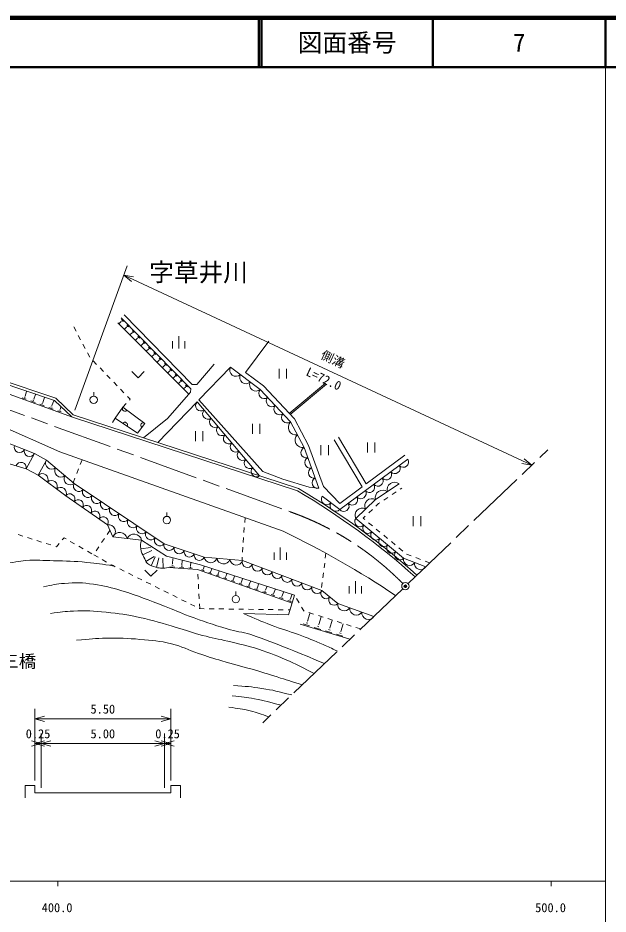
# Model space of a CAD drawing. Units: millimetres, scale not verified, with parts at other scales. Extents: x 40000 to 680000, y 20000 to 380000.
# Drawn here: x 459905 to 579500, y 198357 to 380000 of the extents above; entities that cross this region are included whole.
import ezdxf
from ezdxf.enums import TextEntityAlignment as Align

# ---------------------------------------------------------------- set-up
doc = ezdxf.new("R2010")
doc.units = ezdxf.units.MM
doc.header["$LTSCALE"] = 1000
doc.header["$PDMODE"] = 32
doc.header["$PDSIZE"] = 500
doc.linetypes.add('CHAIN', pattern=[18.5, 12, -1.5, 3.5, -1.5])
for name, color, linetype, lineweight in [('M-BGD', 7, 'Continuous', 13), ('M-BMK', 2, 'CHAIN', 13), ('M-BMK-SRVR', 3, 'Continuous', 13), ('M-STR-HTXT', 7, 'Continuous', 13), ('M-TTL', 2, 'Continuous', 140), ('M-TTL-BAND', 7, 'Continuous', 13), ('M-TTL-LINE', 7, 'Continuous', 50)]:
    doc.layers.add(name, color=color, linetype=linetype, lineweight=lineweight)
doc.layers.add('M-OTRS', color=6, linetype='Continuous')
doc.layers.add('M-TTL-TXT', color=7, linetype='Continuous')
doc.styles.add('@ＭＳ ゴシック', font='')
doc.styles.add('ＭＳ ゴシック', font='')
doc.styles.get('@ＭＳ ゴシック').set_extended_font_data('@MS Gothic')
doc.styles.get('ＭＳ ゴシック').set_extended_font_data('MS Gothic')

msp = doc.modelspace()

# ---------------------------------------------------------------- linework, layer by layer
at = {"layer": 'M-BGD'}
for p, q in [((481419, 319789), (495199, 305679)), ((494545, 303763), (480180, 318219)), ((480825, 318460), (480448, 318091)), ((480838, 318447), (480812, 318473)), ((480847, 319230), (494926, 304814)), ((481284, 318496), (480872, 318918)), ((481003, 318531), (480900, 318636)), ((471679, 316527), (471213, 317411)), ((481937, 317327), (481566, 316966)), ((481950, 317314), (481924, 317341)), ((482390, 317363), (481984, 317780)), ((482113, 317397), (482011, 317502)), ((483044, 316200), (482680, 315845)), ((483057, 316187), (483031, 316213)), ((483492, 316235), (483090, 316647)), ((483218, 316269), (483117, 316372)), ((472611, 314757), (472145, 315642)), ((484146, 315077), (483789, 314729)), ((484159, 315064), (484134, 315090)), ((484589, 315112), (484192, 315519)), ((484318, 315145), (484219, 315247)), ((485681, 313994), (485288, 314396)), ((491252, 312996), (491252, 314496)), ((492502, 312996), (492502, 315496)), ((493752, 312996), (493752, 314496)), ((506040, 308132), (510768, 314456)), ((473544, 312988), (473078, 313873)), ((485244, 313959), (484894, 313617)), ((485256, 313947), (485231, 313972)), ((485413, 314027), (485315, 314127)), ((486336, 312846), (485993, 312511)), ((486348, 312834), (486324, 312859)), ((486768, 312880), (486381, 313277)), ((486504, 312913), (486407, 313012)), ((474477, 311219), (474010, 312104)), ((487424, 311738), (487088, 311410)), ((487436, 311726), (487412, 311750)), ((487851, 311772), (487468, 312164)), ((487590, 311804), (487494, 311902)), ((488507, 310635), (488178, 310313)), ((488519, 310622), (488496, 310647)), ((488929, 310668), (488551, 311055)), ((488671, 310700), (488576, 310797)), ((475856, 309772), (475164, 310494)), ((477241, 308329), (476549, 309051)), ((489586, 309536), (489263, 309221)), ((489598, 309524), (489574, 309548)), ((490002, 309569), (489629, 309952)), ((489747, 309600), (489654, 309696)), ((491071, 308475), (490702, 308853)), ((499691, 309822), (496129, 305694)), ((502968, 309181), (496586, 302561)), ((502968, 309181), (508970, 304693)), ((512813, 308896), (512813, 306896)), ((514313, 308896), (514313, 306896)), ((453477, 307090), (467307, 302477)), ((453635, 307564), (467570, 302916)), ((478626, 306886), (477933, 307607)), ((483003, 308304), (484253, 307054)), ((485503, 308304), (484253, 307054)), ((490660, 308442), (490343, 308133)), ((490671, 308430), (490648, 308454)), ((490819, 308506), (490727, 308600)), ((491729, 307353), (491419, 307051)), ((491740, 307341), (491717, 307365)), ((492135, 307385), (491771, 307758)), ((491886, 307416), (491795, 307509)), ((506040, 308132), (509639, 305442)), ((450484, 306511), (470945, 299097)), ((480010, 305443), (479318, 306164)), ((492793, 306269), (492490, 305973)), ((492805, 306257), (492782, 306280)), ((493194, 306300), (492835, 306669)), ((492949, 306331), (492859, 306423)), ((493853, 305189), (493557, 304900)), ((493864, 305178), (493842, 305200)), ((494249, 305220), (493894, 305584)), ((494007, 305250), (493918, 305341)), ((496129, 305694), (495199, 305679)), ((509639, 305442), (515962, 298716)), ((514895, 299851), (522232, 305973)), ((515101, 299632), (522424, 305742)), ((461321, 303363), (461374, 303345)), ((461347, 303354), (461672, 304251)), ((463144, 302719), (463480, 303648)), ((475258, 303354), (475258, 304154)), ((481395, 303999), (480703, 304721)), ((494545, 303763), (490242, 298796)), ((494890, 304125), (494545, 303763)), ((494926, 304814), (494890, 304125)), ((508970, 304693), (515140, 298130)), ((460749, 303005), (461583, 302702)), ((461152, 303142), (461361, 303066)), ((462529, 302360), (463386, 302049)), ((462943, 302500), (463158, 302423)), ((463117, 302728), (463171, 302709)), ((464332, 301706), (465212, 301387)), ((464758, 301851), (464978, 301771)), ((464936, 302085), (464991, 302065)), ((464963, 302075), (465312, 303037)), ((466806, 301423), (467167, 302418)), ((467307, 302477), (470832, 299138)), ((467570, 302916), (471100, 299572)), ((481171, 301075), (481845, 301814)), ((482647, 302694), (482087, 303278)), ((482519, 302553), (482647, 302694)), ((496237, 302199), (488276, 293941)), ((496237, 302199), (508893, 287182)), ((509547, 288071), (496586, 302561)), ((468387, 292047), (447998, 301051)), ((466158, 301045), (467062, 300717)), ((466595, 301193), (466821, 301111)), ((466778, 301433), (466835, 301413)), ((468008, 300374), (468637, 300146)), ((468312, 300478), (468470, 300421)), ((468440, 300645), (468479, 300631)), ((468459, 300638), (468627, 301100)), ((479608, 298847), (481171, 301075)), ((481171, 301075), (485594, 297816)), ((516540, 284149), (470945, 299097)), ((516748, 284607), (471100, 299572)), ((479608, 298847), (479049, 298018)), ((484164, 295854), (479608, 298847)), ((490242, 298796), (485376, 294892)), ((515140, 298130), (517889, 292913)), ((515962, 298716), (518805, 293321)), ((449074, 297347), (463246, 291688)), ((478490, 297189), (478468, 297157)), ((485594, 297816), (484164, 295854)), ((495904, 296238), (495904, 294238)), ((497404, 296238), (497404, 294238)), ((507454, 297716), (507454, 295716)), ((508954, 297716), (508954, 295716)), ((529697, 284982), (524004, 294496)), ((530504, 285580), (524862, 295010)), ((461594, 288603), (444934, 293576)), ((517889, 292913), (520918, 284668)), ((518805, 293321), (521857, 285012)), ((521313, 293374), (521313, 291374)), ((522813, 293374), (522813, 291374)), ((530738, 293928), (530738, 291928)), ((532238, 293928), (532238, 291928)), ((463246, 291688), (461594, 288603)), ((465671, 290390), (463246, 291688)), ((468387, 292047), (513646, 275945)), ((530504, 285580), (538317, 291373)), ((465671, 290390), (464019, 287305)), ((465671, 290390), (471285, 285634)), ((472900, 290441), (472539, 289509)), ((525122, 280345), (538912, 290570)), ((464019, 287305), (461594, 288603)), ((469581, 283112), (464019, 287305)), ((472179, 288576), (471819, 287643)), ((513560, 286510), (509547, 288071)), ((471458, 286710), (471102, 285789)), ((471285, 285634), (489530, 273408)), ((518943, 284917), (513560, 286510)), ((537173, 285539), (532376, 282356)), ((520918, 284668), (518943, 284917)), ((521857, 285012), (525127, 281594)), ((525127, 281594), (529697, 284982)), ((535721, 283375), (536554, 283928)), ((537388, 284481), (537726, 284705)), ((478054, 277284), (469581, 283112)), ((521556, 283036), (525122, 280345)), ((532376, 282356), (528374, 278536)), ((532469, 281062), (533002, 281571)), ((533002, 281571), (533221, 281717)), ((534054, 282269), (534888, 282822)), ((490098, 278970), (490098, 279770)), ((531022, 279681), (531746, 280372)), ((505928, 278690), (505857, 277693)), ((528374, 278536), (538071, 270484)), ((529877, 278588), (530299, 278991)), ((530198, 278322), (529877, 278588)), ((540023, 279006), (540023, 277006)), ((541523, 279006), (541523, 277006)), ((478542, 276128), (477983, 275299)), ((479107, 274790), (478054, 277284)), ((505787, 276695), (505716, 275698)), ((531736, 277044), (530967, 277683)), ((533275, 275766), (532506, 276405)), ((459923, 275270), (460876, 274970)), ((461830, 274670), (462784, 274370)), ((468900, 274217), (469244, 274622)), ((469244, 274622), (469651, 274388)), ((477423, 274470), (476864, 273641)), ((484957, 274145), (479107, 274790)), ((505646, 274700), (505576, 273703)), ((534814, 274489), (534044, 275127)), ((463738, 274070), (464692, 273770)), ((465646, 273470), (466600, 273170)), ((467554, 272870), (467713, 272820)), ((467713, 272820), (468253, 273455)), ((470519, 273891), (471386, 273394)), ((472254, 272897), (473122, 272399)), ((476305, 272812), (475746, 271983)), ((484785, 272392), (486767, 272666)), ((490008, 270871), (484957, 274145)), ((489530, 273408), (497671, 270726)), ((505505, 272705), (505435, 271708)), ((513077, 270177), (513077, 272677)), ((536352, 273211), (535583, 273850)), ((537891, 271933), (537121, 272572)), ((473989, 271902), (474857, 271405)), ((475262, 271173), (476136, 270686)), ((485219, 271190), (487009, 272084)), ((485845, 269809), (487543, 270866)), ((486920, 268938), (487705, 270778)), ((496883, 269179), (490008, 270871)), ((497671, 270726), (505406, 270008)), ((505364, 270710), (505315, 270017)), ((511827, 270177), (511827, 271677)), ((514327, 270177), (514327, 271677)), ((522335, 271495), (522201, 270504)), ((539609, 270961), (538676, 271322)), ((477010, 270200), (477884, 269714)), ((478758, 269227), (479195, 268984)), ((479195, 268984), (479642, 268762)), ((487982, 268615), (488452, 270559)), ((489359, 268477), (489264, 270475)), ((491075, 269051), (491340, 269034)), ((491195, 269363), (491262, 269358)), ((491228, 269360), (491300, 270452)), ((493016, 268870), (493236, 268856)), ((493116, 269129), (493171, 269126)), ((493144, 269128), (493199, 269984)), ((494873, 268916), (494918, 268913)), ((494896, 268915), (494938, 269557)), ((515973, 262992), (496883, 269179)), ((505406, 270008), (521499, 263958)), ((522068, 269513), (521934, 268522)), ((538071, 270484), (542542, 268755)), ((541474, 270240), (540542, 270601)), ((543340, 269519), (542407, 269879)), ((480538, 268317), (481433, 267871)), ((482329, 267426), (483224, 266981)), ((485615, 268072), (486865, 266822)), ((488115, 268072), (486865, 266822)), ((490421, 268573), (496316, 268189)), ((490656, 268759), (491717, 268689)), ((492668, 268627), (493550, 268570)), ((494509, 268507), (495227, 268460)), ((494792, 268705), (494971, 268693)), ((496316, 268189), (515457, 261399)), ((496419, 266256), (496366, 267255)), ((497114, 268118), (497651, 267928)), ((497373, 268207), (497507, 268160)), ((497480, 268351), (497514, 268339)), ((497497, 268345), (497666, 268820)), ((498597, 267592), (499154, 267394)), ((498865, 267685), (499004, 267635)), ((498977, 267833), (499011, 267821)), ((498994, 267827), (499173, 268332)), ((500100, 267059), (500678, 266854)), ((500378, 267155), (500523, 267104)), ((500494, 267309), (500530, 267296)), ((500512, 267303), (500701, 267836)), ((502051, 266771), (502251, 267334)), ((521801, 267531), (521668, 266539)), ((484120, 266536), (485015, 266091)), ((485911, 265646), (486806, 265201)), ((496525, 264259), (496472, 265258)), ((501624, 266518), (502223, 266306)), ((501912, 266618), (502062, 266565)), ((502032, 266778), (502069, 266764)), ((503169, 265970), (503789, 265750)), ((503467, 266074), (503622, 266019)), ((503592, 266239), (503630, 266225)), ((503611, 266232), (503821, 266825)), ((504736, 265414), (505377, 265187)), ((505044, 265521), (505205, 265465)), ((505173, 265693), (505213, 265678)), ((505193, 265685), (505414, 266309)), ((506796, 265131), (507028, 265786)), ((508422, 264570), (508665, 265255)), ((521534, 265548), (521401, 264557)), ((528307, 263332), (528307, 265832)), ((487701, 264756), (488597, 264311)), ((489492, 263866), (490388, 263421)), ((504059, 262945), (504059, 263745)), ((506324, 264851), (506987, 264616)), ((506643, 264962), (506808, 264903)), ((506775, 265139), (506817, 265124)), ((507934, 264280), (508619, 264037)), ((508263, 264394), (508435, 264334)), ((508401, 264577), (508443, 264562)), ((509566, 263701), (510273, 263450)), ((509906, 263819), (510083, 263756)), ((510048, 264008), (510092, 263992)), ((510070, 264000), (510325, 264718)), ((511718, 263431), (511764, 263415)), ((511741, 263423), (512007, 264172)), ((513435, 262837), (513713, 263619)), ((521499, 263958), (524712, 261306)), ((527057, 263332), (527057, 264832)), ((529557, 263332), (529557, 264832)), ((491283, 262975), (492179, 262530)), ((493074, 262085), (493970, 261640)), ((496631, 262262), (496578, 263261)), ((511221, 263114), (511951, 262855)), ((511572, 263236), (511755, 263171)), ((512898, 262519), (513652, 262252)), ((513261, 262645), (513449, 262578)), ((513412, 262846), (513459, 262829)), ((514599, 261916), (515376, 261640)), ((515973, 262992), (514729, 258985)), ((514973, 262045), (515167, 261976)), ((515129, 262252), (515177, 262235)), ((515153, 262244), (515442, 263059)), ((516873, 261441), (516371, 262306)), ((494865, 261195), (495761, 260750)), ((496656, 260305), (496737, 260265)), ((496737, 260265), (496684, 261263)), ((496737, 260265), (497647, 260253)), ((498647, 260240), (499647, 260226)), ((500647, 260213), (501646, 260200)), ((502646, 260186), (503646, 260173)), ((504646, 260160), (505646, 260147)), ((506646, 260133), (507646, 260120)), ((508646, 260107), (509646, 260094)), ((510646, 260080), (511646, 260067)), ((512646, 260054), (513645, 260041)), ((514645, 260027), (515051, 260022)), ((517818, 259812), (517374, 260576)), ((517929, 259777), (517818, 259812)), ((524712, 261306), (532033, 258695)), ((514729, 258985), (505585, 259255)), ((518598, 257749), (519072, 259308)), ((519835, 259171), (518882, 259474)), ((521741, 258565), (520788, 258868)), ((520866, 257050), (521334, 258590)), ((523647, 257959), (522694, 258262)), ((517093, 257129), (527191, 254061)), ((517694, 257155), (519019, 256753)), ((518312, 257402), (518643, 257301)), ((518557, 257762), (518640, 257736)), ((519972, 256463), (521282, 256065)), ((520583, 256707), (520910, 256608)), ((520825, 257063), (520907, 257038)), ((523079, 256369), (523160, 256344)), ((523119, 256356), (523581, 257875)), ((525553, 257353), (524600, 257656)), ((525358, 255667), (525813, 257166)), ((527459, 256748), (526506, 257050)), ((529365, 256142), (528412, 256445)), ((522235, 255776), (523531, 255382)), ((522839, 256017), (523163, 255918)), ((524484, 255092), (525765, 254703)), ((525081, 255331), (525401, 255233)), ((525318, 255679), (525398, 255654))]:
    msp.add_line(p, q, dxfattribs=at)
for centre in [(475258, 302604), (490098, 278220), (504059, 262195)]:
    msp.add_circle(centre, 750, dxfattribs=at)
for centre, radius, start, end in [((504117, 308632), 1274, 154.49143, 311.94032), ((506118, 307136), 1274, 154.49143, 311.94032), ((508119, 305641), 1274, 154.49143, 311.94032), ((509833, 303959), 1133, 139.61913, 306.84833), ((497010, 301423), 1095, 134.89142, 305.35394), ((511376, 302318), 1133, 139.61913, 306.84833), ((481574, 300779), 500, 143.61565, 323.61565), ((498416, 299755), 1095, 134.89142, 305.35394), ((512918, 300678), 1133, 139.61913, 306.84833), ((514461, 299037), 1133, 139.61913, 306.84833), ((481596, 297541), 500, 326.69772, 146.69772), ((485299, 297412), 500, 53.91493, 233.91493), ((499822, 298086), 1095, 134.89142, 305.35394), ((516247, 297047), 1548, 135.61356, 279.95429), ((501228, 296418), 1095, 134.89142, 305.35394), ((502635, 294749), 1095, 134.89142, 305.35394), ((517621, 294439), 1548, 135.61356, 279.95429), ((460243, 292985), 1094, 162.95638, 333.51424), ((462268, 292176), 1094, 162.95638, 333.51424), ((504041, 293081), 1095, 134.89142, 305.35394), ((518359, 291917), 1102, 115.2743, 285.06701), ((505447, 291412), 1095, 134.89142, 305.35394), ((519117, 289855), 1102, 115.2743, 285.06701), ((460528, 288831), 1090, 347.93821, 158.82007), ((466753, 289770), 1247, 150.18483, 309.27114), ((506853, 289744), 1095, 134.89142, 305.35394), ((508259, 288075), 1095, 134.89142, 305.35394), ((536283, 288711), 1076, 220.44639, 32.66478), ((538007, 289990), 1076, 220.44639, 32.66478), ((464849, 286477), 1172, 330.88438, 135.09793), ((468624, 288185), 1247, 150.18483, 309.27114), ((470495, 286599), 1247, 150.18483, 309.27114), ((519874, 287794), 1102, 115.2743, 285.06701), ((534559, 287433), 1076, 220.44639, 32.66478), ((466703, 285080), 1172, 330.88438, 135.09793), ((472252, 285104), 1102, 151.28227, 321.0668), ((520631, 285732), 1102, 115.2743, 285.06701), ((531112, 284877), 1076, 220.44639, 32.66478), ((532835, 286155), 1076, 220.44639, 32.66478), ((536216, 284377), 1505, 50.53599, 196.59312), ((468557, 283682), 1172, 330.88438, 135.09793), ((470412, 282506), 1029, 327.0576, 143.90067), ((474076, 283882), 1102, 151.28227, 321.0668), ((439759, 153972), 151134, 48.24319, 59.46707), ((439759, 153972), 151634, 48.22834, 59.48758), ((529388, 283599), 1076, 220.44639, 32.66478), ((533818, 282785), 1505, 50.53599, 196.59312), ((472107, 281340), 1029, 327.0576, 143.90067), ((475901, 282659), 1102, 151.28227, 321.0668), ((477725, 281436), 1102, 151.28227, 321.0668), ((522518, 282456), 1123, 148.92305, 316.992), ((524301, 281111), 1123, 148.92305, 316.992), ((525940, 281043), 1076, 220.44639, 32.66478), ((527664, 282321), 1076, 220.44639, 32.66478), ((531640, 281124), 1435, 59.14433, 208.19123), ((473801, 280175), 1029, 327.0576, 143.90067), ((475496, 279009), 1029, 327.0576, 143.90067), ((479550, 280214), 1102, 151.28227, 321.0668), ((529639, 279214), 1435, 59.14433, 208.19123), ((477190, 277844), 1029, 327.0576, 143.90067), ((481375, 278991), 1102, 151.28227, 321.0668), ((483199, 277769), 1102, 151.28227, 321.0668), ((529215, 277904), 1052, 143.03584, 317.54768), ((478255, 275899), 1400, 307.55048, 98.24925), ((485024, 276546), 1102, 151.28227, 321.0668), ((530831, 276562), 1052, 143.03584, 317.54768), ((480518, 274160), 1545, 11.46437, 155.94773), ((483443, 273838), 1545, 11.46437, 155.94773), ((486848, 275323), 1102, 151.28227, 321.0668), ((488673, 274101), 1102, 151.28227, 321.0668), ((436530, 114651), 178780, 56.02532, 64.44705), ((532447, 275220), 1052, 143.03584, 317.54768), ((534063, 273878), 1052, 143.03584, 317.54768), ((490570, 273140), 1074, 165.57342, 337.95227), ((492605, 272470), 1074, 165.57342, 337.95227), ((535679, 272536), 1052, 143.03584, 317.54768), ((494640, 271799), 1074, 165.57342, 337.95227), ((496676, 271129), 1074, 165.57342, 337.95227), ((498987, 270899), 1328, 187.52399, 341.87888), ((537295, 271193), 1052, 143.03584, 317.54768), ((501565, 270660), 1328, 187.52399, 341.87888), ((504144, 270421), 1328, 187.52399, 341.87888), ((506438, 269700), 1077, 163.36587, 335.42472), ((508449, 268944), 1077, 163.36587, 335.42472), ((539260, 270237), 1215, 168.2655, 329.4616), ((541496, 269372), 1215, 168.2655, 329.4616), ((510461, 268187), 1077, 163.36587, 335.42472), ((512473, 267431), 1077, 163.36587, 335.42472), ((514485, 266675), 1077, 163.36587, 335.42472), ((516496, 265918), 1077, 163.36587, 335.42472), ((518508, 265162), 1077, 163.36587, 335.42472), ((520520, 264406), 1077, 163.36587, 335.42472), ((522329, 263327), 1042, 142.73921, 318.19898), ((523935, 262001), 1042, 142.73921, 318.19898), ((526031, 261150), 1329, 173.21835, 327.52405), ((528471, 260279), 1329, 173.21835, 327.52405), ((530912, 259409), 1329, 173.21835, 327.52405)]:
    msp.add_arc(centre, radius, start, end, dxfattribs=at)
for points, knots in [([(490421, 268573), (489314, 268467), (488824, 268375), (487863, 268648), (487158, 268848), (486698, 268932), (486157, 269426), (485732, 269815), (485695, 270201), (485453, 270724), (485157, 271361), (484881, 271697), (484785, 272392), (484691, 273074), (484775, 273418), (484957, 274145)], [0, 0, 0, 0, 1, 1, 1, 2, 2, 2, 3, 3, 3, 4, 4, 4, 5, 5, 5, 5]), ([(454671, 269016), (457020, 269374), (457614, 269468), (459502, 269741), (460295, 269856), (460732, 269986), (461531, 270031), (463717, 270153), (464947, 270040), (467136, 269983), (469761, 269914), (471238, 269902), (473851, 269644), (476009, 269431), (476749, 269326), (479352, 268906)], [0, 0, 0, 0, 1, 1, 1, 2, 2, 2, 3, 3, 3, 4, 4, 4, 5, 5, 5, 5]), ([(465058, 264668), (466983, 265125), (467633, 265236), (469310, 265393), (471622, 265609), (472956, 265547), (475252, 265200), (477511, 264858), (478768, 264561), (480953, 263895), (484391, 262847), (486247, 262045), (489601, 260755), (491554, 260003), (492620, 259510), (494578, 258774), (497560, 257652), (499257, 257086), (502308, 256165), (504148, 255609), (505259, 255588), (507091, 255005), (510164, 254028), (511821, 253290), (514821, 252107), (517658, 250987), (518571, 250602), (522038, 249129)], [0, 0, 0, 0, 1, 1, 1, 2, 2, 2, 3, 3, 3, 4, 4, 4, 5, 5, 5, 6, 6, 6, 7, 7, 7, 8, 8, 8, 9, 9, 9, 9]), ([(466517, 259284), (468659, 259617), (469326, 259684), (471140, 259783), (473725, 259924), (475184, 259761), (477762, 259534), (480444, 259297), (481941, 259041), (484572, 258471), (487511, 257835), (489116, 257304), (492006, 256472), (494091, 255873), (495221, 255408), (497317, 254848), (499301, 254318), (500445, 254151), (502439, 253661), (504888, 253059), (506288, 252812), (508687, 252037), (511179, 251231), (512548, 250680), (514934, 249600), (516919, 248702), (517595, 248355), (519922, 247103)], [0, 0, 0, 0, 1, 1, 1, 2, 2, 2, 3, 3, 3, 4, 4, 4, 5, 5, 5, 6, 6, 6, 7, 7, 7, 8, 8, 8, 9, 9, 9, 9]), ([(505585, 259255), (508252, 258097), (508980, 257779), (511197, 256938), (513346, 256123), (514599, 255805), (516753, 255005), (518738, 254269), (519839, 253826), (521778, 252976), (522918, 252476), (523293, 252311), (524680, 251658)], [0, 0, 0, 0, 1, 1, 1, 2, 2, 2, 3, 3, 3, 4, 4, 4, 4]), ([(471765, 253848), (474642, 254154), (475490, 254234), (477887, 254286), (480524, 254343), (482007, 254264), (484634, 254036), (487137, 253818), (488563, 253747), (491007, 253161), (493229, 252629), (494341, 251899), (496504, 251162), (498345, 250535), (499388, 250218), (501252, 249663), (503630, 248955), (504995, 248674), (507375, 247976), (509360, 247394), (510460, 247028), (512435, 246414), (514428, 245794), (515052, 245598), (517533, 244816)], [0, 0, 0, 0, 1, 1, 1, 2, 2, 2, 3, 3, 3, 4, 4, 4, 5, 5, 5, 6, 6, 6, 7, 7, 7, 8, 8, 8, 8]), ([(503564, 244665), (506273, 244503), (507082, 244447), (509312, 244102), (511714, 243732), (512560, 243502), (515390, 242765)], [0, 0, 0, 0, 1, 1, 1, 2, 2, 2, 2]), ([(503314, 242603), (505478, 242377), (506105, 242298), (507875, 241978), (509989, 241596), (510716, 241380), (513222, 240690)], [0, 0, 0, 0, 1, 1, 1, 2, 2, 2, 2]), ([(502627, 240292), (504683, 240032), (505319, 239964), (507000, 239542), (508499, 239166), (509035, 238980), (510769, 238342)], [0, 0, 0, 0, 1, 1, 1, 2, 2, 2, 2])]:
    msp.add_open_spline(points, degree=3, knots=knots, dxfattribs=at)
at = {"layer": 'M-BMK'}
for p, q in [((449946, 303525), (515043, 279905)), ((538965, 265331), (567319, 292472)), ((537881, 264294), (509527, 237153))]:
    msp.add_line(p, q, dxfattribs=at)
msp.add_arc((495080, 223324), 60000, 44.46362, 70.56582, dxfattribs=at)
at = {"layer": 'M-BMK-SRVR'}
msp.add_circle((538423, 264813), 750, dxfattribs=at)
msp.add_point((538423, 264813), dxfattribs=at)
at = {"layer": 'M-OTRS'}
msp.add_point((538423, 264813), dxfattribs=at)
at = {"layer": 'M-STR-HTXT'}
for p, q in [((482070, 329760), (471456, 300508)), ((481388, 327880), (564023, 289317)), ((483358, 327532), (481388, 327880)), ((481388, 327880), (482920, 326593)), ((562053, 289664), (564023, 289317)), ((564023, 289317), (562491, 290603)), ((463359, 225439), (463359, 239939)), ((490859, 225439), (490859, 239939)), ((465291, 238457), (463359, 237939)), ((490859, 237939), (488928, 238457)), ((463359, 237939), (490859, 237939)), ((463359, 237939), (465291, 237421)), ((488928, 237421), (490859, 237939)), ((464609, 223939), (464609, 234939)), ((489609, 223939), (489609, 234939)), ((464609, 232939), (462678, 233457)), ((462678, 232421), (464609, 232939)), ((465291, 233457), (463359, 232939)), ((463359, 232939), (464609, 232939)), ((463359, 232939), (465291, 232421)), ((466541, 233457), (464609, 232939)), ((464609, 232939), (489609, 232939)), ((464609, 232939), (466541, 232421)), ((489609, 232939), (487678, 233457)), ((487678, 232421), (489609, 232939)), ((490859, 232939), (488928, 233457)), ((488928, 232421), (490859, 232939)), ((491541, 233457), (489609, 232939)), ((489609, 232939), (490859, 232939)), ((489609, 232939), (491541, 232421)), ((461359, 224439), (463359, 224439)), ((461359, 221939), (461359, 224439)), ((463359, 222939), (463359, 224439)), ((490859, 222939), (490859, 224439)), ((490859, 224439), (492859, 224439)), ((492859, 224439), (492859, 221939)), ((463359, 222939), (464609, 222939)), ((464609, 222939), (489609, 222939)), ((489609, 222939), (490859, 222939))]:
    msp.add_line(p, q, dxfattribs=at)
at = {"layer": 'M-TTL'}
msp.add_line((680000, 380000), (40000, 380000), dxfattribs=at)
at = {"layer": 'M-TTL-BAND'}
for p, q in [((579000, 20000), (579000, 370000)), ((40000, 205000), (579000, 205000)), ((468000, 205000), (468000, 204000)), ((568000, 205000), (568000, 204000))]:
    msp.add_line(p, q, dxfattribs=at)
at = {"layer": 'M-TTL-LINE'}
for p, q in [((508747, 380000), (508747, 370000)), ((509247, 380000), (509247, 370000)), ((543997, 380000), (543997, 370000)), ((579000, 380000), (579000, 370000)), ((40000, 370000), (680000, 370000))]:
    msp.add_line(p, q, dxfattribs=at)

# ---------------------------------------------------------------- texts
at = {"layer": 'M-BGD', "style": 'ＭＳ ゴシック'}
msp.add_text('字草井川', height=3666, dxfattribs=at).set_placement((496496, 328457), align=Align.MIDDLE_CENTER)
at = {"layer": 'M-STR-HTXT', "style": 'ＭＳ ゴシック'}
msp.add_text('側溝', height=1833, rotation=334.983, dxfattribs=at).set_placement((523128, 309504), align=Align.BOTTOM_CENTER)
at = {"layer": 'M-STR-HTXT', "style": '@ＭＳ ゴシック'}
msp.add_text('L=72.0', height=1833, rotation=334.983, dxfattribs=at).set_placement((522283, 307692), align=Align.TOP_CENTER)
at = {"layer": 'M-STR-HTXT', "style": 'ＭＳ ゴシック'}
msp.add_text('橋名\u3000\u3000\u3000草井川第三橋', height=2566, dxfattribs=at).set_placement((425090, 247533), align=Align.BOTTOM_LEFT)
for s, p in [('5.50', (477109, 238439)), ('0.25', (463984, 233439)), ('5.00', (477109, 233439)), ('0.25', (490234, 233439))]:
    msp.add_text(s, height=1833, dxfattribs=at).set_placement(p, align=Align.BOTTOM_CENTER)
at = {"layer": 'M-TTL-BAND', "style": 'ＭＳ ゴシック'}
for s, p in [('400.0', (467844, 198195)), ('500.0', (567844, 198195))]:
    msp.add_text(s, height=1833, dxfattribs=at).set_placement(p, align=Align.BOTTOM_CENTER)
at = {"layer": 'M-TTL-TXT', "style": 'ＭＳ ゴシック'}
for s, p in [('図面番号', (526622, 375000)), ('7', (561497, 375000))]:
    msp.add_text(s, height=3666, dxfattribs=at).set_placement(p, align=Align.MIDDLE_CENTER)

doc.saveas('drawing.dxf')
